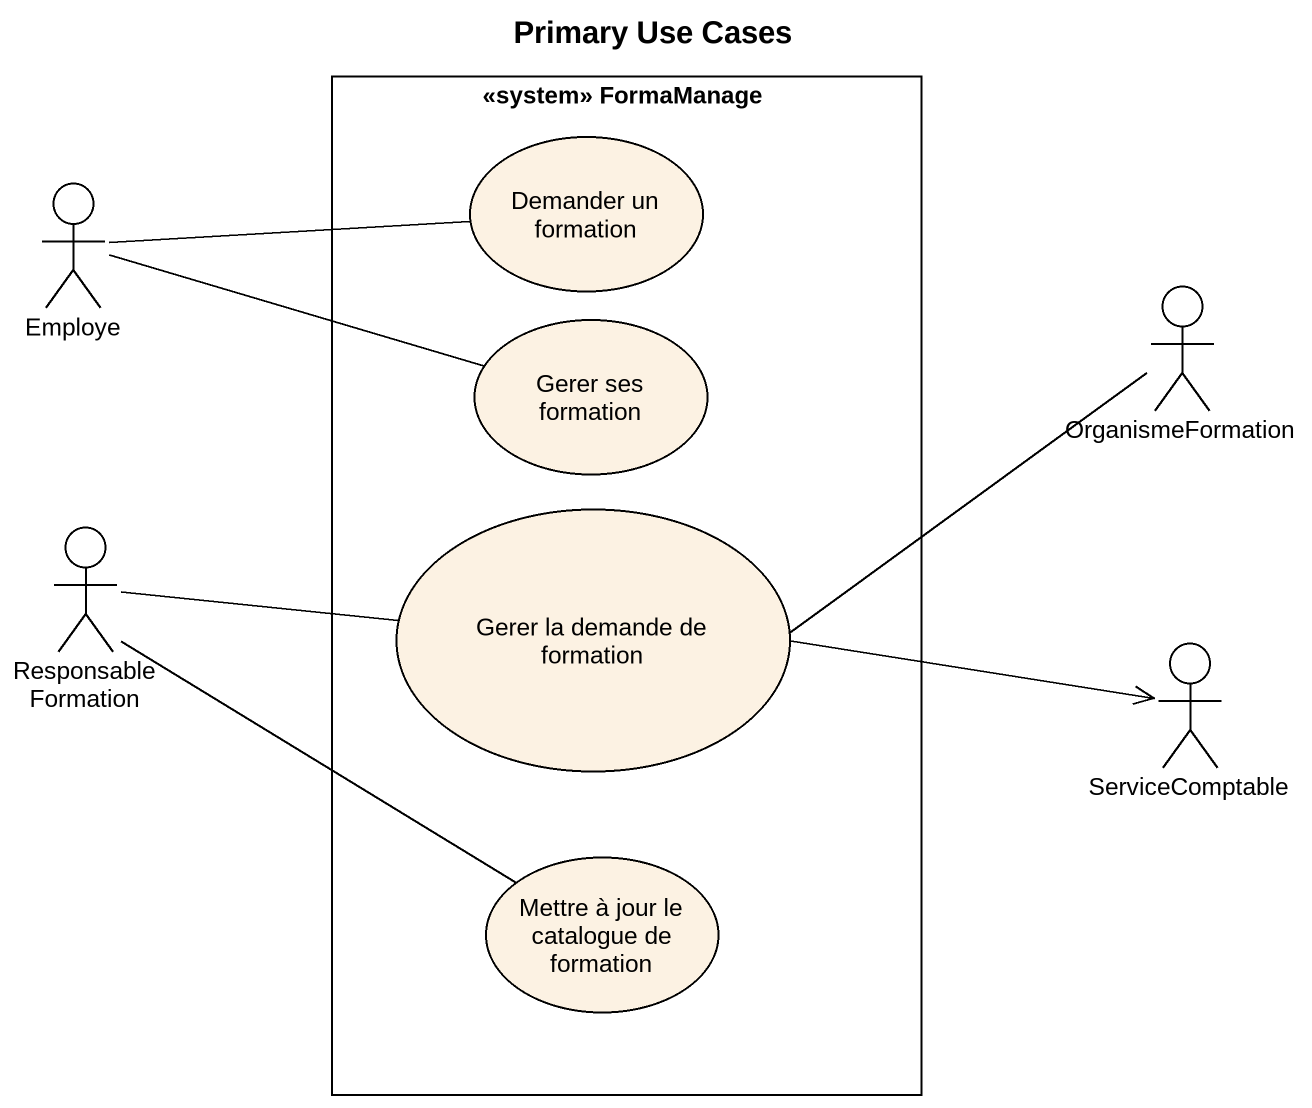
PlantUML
@startuml
title Primary Use Cases
rectangle "<<system>> FormaManage" as system_FormaManage {
  usecase "Demander un formation" as Demander_un_formation
  usecase "Gerer ses formation" as Gerer_ses_formation
  usecase "Gerer la demande de formation" as Gerer_la_demande_de
  usecase "Mettre à jour le catalogue de formation" as Mettre_à_jour_le_catalogue
}
actor Employe
actor OrganismeFormation
actor ResponsableFormation
actor ServiceComptable
Employe -right- Demander_un_formation
Employe -right- Gerer_ses_formation
ResponsableFormation -right- Gerer_la_demande_de
ResponsableFormation -right- Mettre_à_jour_le_catalogue
Gerer_la_demande_de -right- OrganismeFormation
Gerer_la_demande_de -right-> ServiceComptable
@enduml
